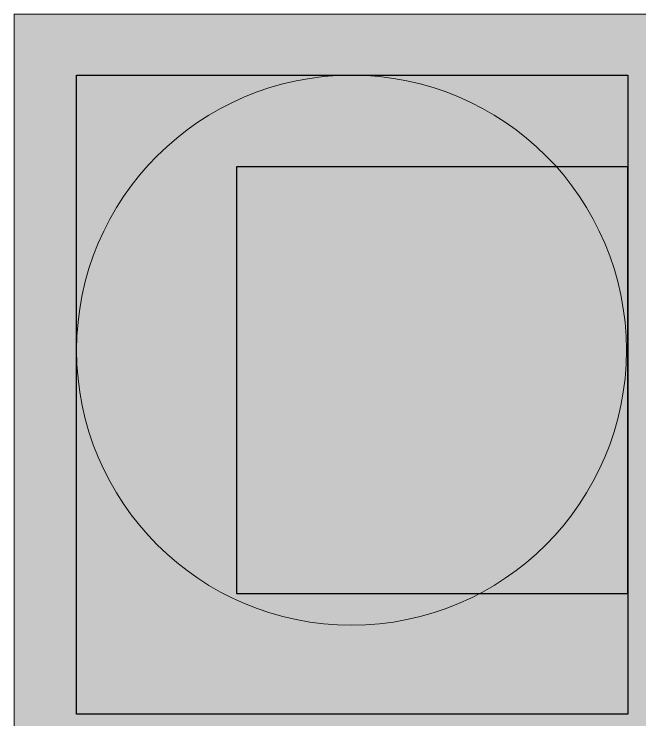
# Model space of a CAD drawing. Header units: inches. Extents: x -507 to 1392, y -754 to 68.
# Drawn here: x 1206.17 to 1247.32, y -311.66 to -265.26 of the extents above; entities that cross this region are included whole.
import ezdxf

# ---------------------------------------------------------------- set-up
doc = ezdxf.new("R2010")
doc.units = ezdxf.units.IN
doc.header["$MEASUREMENT"] = 0
doc.layers.add('back', color=7, linetype='Continuous')
picture_1 = doc.add_image_def('image29.png', size_in_pixel=(107, 117))
picture_2 = doc.add_image_def('image30.png', size_in_pixel=(151, 175))

# ---------------------------------------------------------------- blocks, each defined once
blk = doc.blocks.new('block 87')
at = {"layer": 'back', "true_color": 0x326699}
h = blk.add_hatch(color=165, dxfattribs=at)
h.dxf.hatch_style = 2
edge = h.paths.add_edge_path()
edge.add_spline(control_points=[(1246.44, -287.357), (1246.44, -277.372), (1238.346, -269.279), (1228.362, -269.279), (1218.377, -269.279), (1210.284, -277.372), (1210.284, -287.357), (1210.284, -297.341), (1218.377, -305.435), (1228.362, -305.435), (1238.346, -305.435), (1246.44, -297.341), (1246.44, -287.357)], knot_values=[0, 0, 0, 0, 1, 1, 1, 2, 2, 2, 3, 3, 3, 4, 4, 4, 4], degree=3, periodic=1)
at = {"layer": 'back', "lineweight": 0}
blk.add_open_spline([(1246.44, -287.357), (1246.44, -277.372), (1238.346, -269.279), (1228.362, -269.279), (1218.377, -269.279), (1210.284, -277.372), (1210.284, -287.357), (1210.284, -297.341), (1218.377, -305.435), (1228.362, -305.435), (1238.346, -305.435), (1246.44, -297.341), (1246.44, -287.357)], degree=3, knots=[0, 0, 0, 0, 1, 1, 1, 2, 2, 2, 3, 3, 3, 4, 4, 4, 4], dxfattribs=at)
blk = doc.blocks.new('block 86')
at = {"layer": 'back'}
blk.add_blockref('block 87', (0, 0), dxfattribs=at)
blk = doc.blocks.new('block 88')
at = {"layer": 'back'}
image = blk.add_image(picture_2, insert=(1210.284, -311.279), size_in_units=(36.24, 42), dxfattribs=at)
blk = doc.blocks.new('block 85')
at = {"layer": 'back'}
for name in ['block 86', 'block 88']:
    blk.add_blockref(name, (0, 0), dxfattribs=at)
image = blk.add_image(picture_1, insert=(1220.82, -303.369), size_in_units=(25.68, 28.08), dxfattribs=at)
blk = doc.blocks.new('block 84')
at = {"layer": 'back', "true_color": 0x678aa5}
h = blk.add_hatch(color=145, dxfattribs=at)
h.dxf.hatch_style = 2
h.paths.add_polyline_path([(1385.339, -374.761), (1206.172, -374.761), (1206.172, -265.261), (1385.339, -265.261)])
at = {"layer": 'back', "lineweight": 0}
blk.add_lwpolyline([(1385.339, -374.761), (1206.172, -374.761), (1206.172, -265.261), (1385.339, -265.261), (1385.339, -374.761)], dxfattribs=at)
at = {"layer": 'back'}
blk.add_blockref('block 85', (0, 0), dxfattribs=at)

msp = doc.modelspace()

# ---------------------------------------------------------------- block references
at = {"layer": 'back'}
msp.add_blockref('block 84', (0, 0), dxfattribs=at)

doc.saveas('drawing.dxf')
